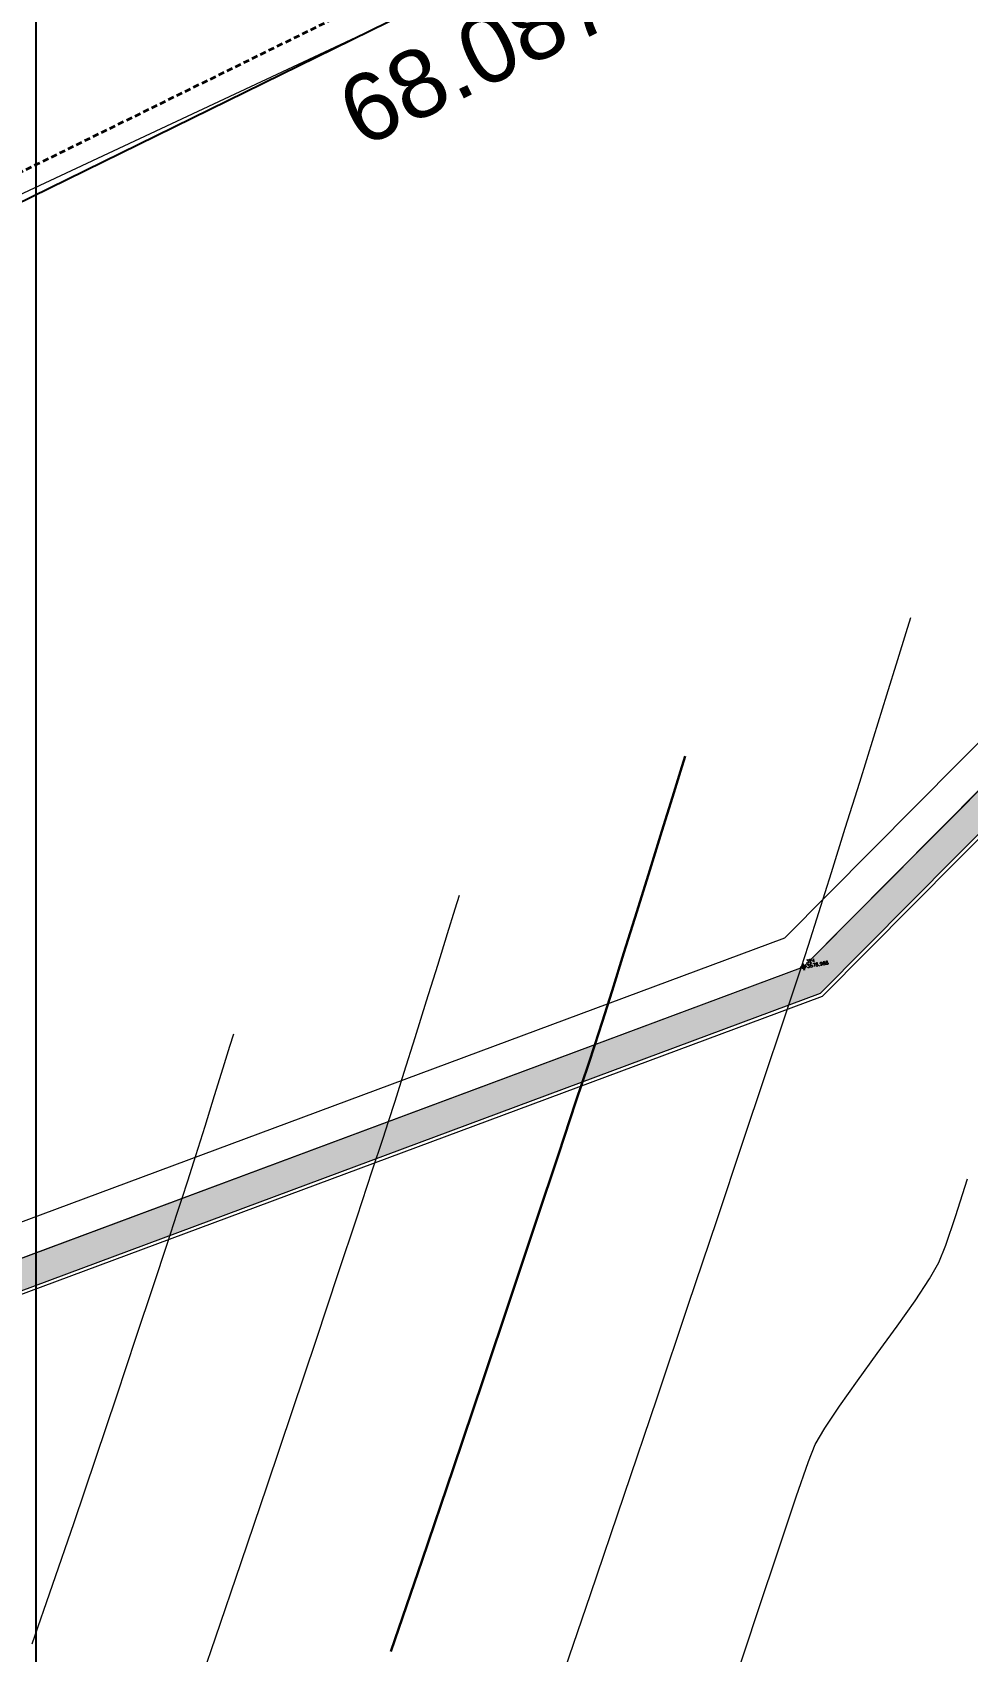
# Model space of a CAD drawing. Header units: millimetres. Extents: x 736950 to 740938, y 8500595 to 8502163.
# Drawn here: x 737999.89 to 738027.48, y 8501316.86 to 8501364.63 of the extents above; entities that cross this region are included whole.
import ezdxf

# ---------------------------------------------------------------- set-up
doc = ezdxf.new("R2010")
doc.units = ezdxf.units.MM
doc.linetypes.add('DASHED', pattern=[0.75, 0.5, -0.25])
for name, color, linetype, lineweight in [('camino', 22, 'Continuous', 5), ('CAMINO ACTUAL', 1, 'Continuous', 13), ('CONT-MJR', 80, 'Continuous', 30), ('CONT-MNR', 96, 'Continuous', 15), ('COTAS', 40, 'Continuous', 5), ('PERIMETRO', 7, 'Continuous', 35), ('pista', 251, 'Continuous', 5), ('saiwite', 5, 'Continuous', 5)]:
    doc.layers.add(name, color=color, linetype=linetype, lineweight=lineweight)
doc.layers.add('Cuadricula Coordenadas', color=5, linetype='Continuous')
doc.styles.add('5mm', font='arial.ttf', dxfattribs={"height": 3})
doc.styles.add('COTAS', font='arial.ttf')
doc.dimstyles.new('Copy of GenDist', dxfattribs={"dimtxt": 2, "dimasz": 2, "dimexe": 0.18, "dimexo": 0.0625, "dimgap": 1, "dimtad": 2, "dimdec": 3, "dimzin": 1, "dimdsep": 46, "dimtxsty": 'COTAS', "dimcen": 0.09, "dimadec": 3, "dimazin": 0, "dimtfac": 1, "dimtdec": 3, "dimtofl": 0, "dimtmove": 0, "dimatfit": 3, "dimfxl": 1, "dimtolj": 1, "dimtzin": 0, "dimarcsym": 0})

# ---------------------------------------------------------------- blocks, each defined once
blk = doc.blocks.new('*D157')
at = {"layer": 'COTAS', "color": 0, "lineweight": -2, "transparency": 16777216}
for p, q in [((738169.7117402977, 8501324.95614536), (738169.4360799836, 8501325.810938135)), ((737996.2726181126, 8501269.778691178), (738167.5878572729, 8501325.025780309)), ((737994.5895635025, 8501268.481364962), (737994.3139031883, 8501269.336157737))]:
    blk.add_line(p, q, dxfattribs=at)
at = {"layer": 'COTAS', "color": 0, "transparency": 16777216}
for points in [[(738167.4855496674, 8501325.34302511), (738167.6901648785, 8501324.708535507), (738169.4913260904, 8501325.639625942)], [(737996.1703105071, 8501270.09593598), (737996.3749257182, 8501269.461446375), (737994.3691492951, 8501269.164845545)]]:
    blk.add_solid(points, dxfattribs=at)
at = {"layer": 'Defpoints', "color": 0, "transparency": 16777216}
for p in [(738169.4913260904, 8501325.639625942), (738169.7309229737, 8501324.89666196), (737994.6087461784, 8501268.421881562)]:
    blk.add_point(p, dxfattribs=at)
at = {"layer": 'COTAS', "color": 0, "transparency": 16777216, "insert": (738081.3096925169, 8501299.326479118), "char_height": 2, "attachment_point": 5, "rotation": 17.873882615968956, "style": 'COTAS'}
blk.add_mtext('\\A1;184.003', dxfattribs=at)
blk = doc.blocks.new('*D167')
at = {"layer": 'COTAS', "color": 0, "lineweight": -2, "transparency": 16777216}
for p, q in [((738042.3434129194, 8501381.442067364), (738042.7459959169, 8501380.621982839)), ((738040.8713367279, 8501379.902223906), (737983.3422482074, 8501351.660948478)), ((737981.2236471139, 8501351.438113112), (737981.6262301118, 8501350.618028587))]:
    blk.add_line(p, q, dxfattribs=at)
at = {"layer": 'COTAS', "color": 0, "transparency": 16777216}
for points in [[(738040.7244468257, 8501380.201447012), (738041.0182266296, 8501379.6030008), (738042.6666753702, 8501380.783563318)], [(737983.1953583052, 8501351.960171584), (737983.4891381091, 8501351.361725371), (737981.5469095651, 8501350.779609066)]]:
    blk.add_solid(points, dxfattribs=at)
at = {"layer": 'Defpoints', "color": 0, "transparency": 16777216}
for p in [(738042.3158710627, 8501381.498171696), (737981.1961052571, 8501351.494217444), (737981.5469095651, 8501350.779609066)]:
    blk.add_point(p, dxfattribs=at)
at = {"layer": 'COTAS', "color": 0, "transparency": 16777216, "insert": (738012.9974502707, 8501363.967265455), "char_height": 2, "attachment_point": 5, "rotation": 26.14661883604077, "style": 'COTAS'}
blk.add_mtext('\\A1;68.087', dxfattribs=at)

msp = doc.modelspace()

# ---------------------------------------------------------------- hatches: boundary and pattern name
at = {"layer": 'pista'}
h = msp.add_hatch(dxfattribs=at)
h.set_pattern_fill('HONEY', color=256, scale=3, angle=9.94991650582834, style=0)
h.set_pattern_definition([(9.94991650582834, (1479841.21072825, -18.49207214638591), (0.4979252195647159, 0.4170677100899267), [0.375, -0.75]), (129.9499165058283, (1479841.21072825, -18.49207214638591), (-0.6101538418184378, 0.222682034283025), [0.3749999999999999, -0.7499999999999998]), (69.94991650582834, (1479841.21072825, -18.49207214638591), (-0.112228622253722, 0.6397497443729518), [-0.75, 0.375])])
h.paths.add_polyline_path([(737744.7999806425, 8501250.923935566), (737743.4751223363, 8501250.754223157), (737756.465848178, 8501242.026572531), (737763.5739612179, 8501242.006896213), (737770.002546867, 8501243.455222024), (737769.8468594846, 8501244.342704736), (737763.4750639071, 8501242.907173423), (737756.7405500773, 8501242.925815564)])
h.paths.add_polyline_path([(737794.2809870465, 8501256.017245878), (737809.7820272583, 8501263.709828075), (737823.391616501, 8501273.483615467), (737837.0791595323, 8501280.557800073), (737851.5530432165, 8501285.77819753), (737870.8510758049, 8501293.050216693, -0.9976846880626209), (737871.0089264096, 8501292.63424804), (737865.2748787645, 8501289.581801567, 0.7845063948290762), (737866.1540430214, 8501286.121818589), (737883.2588851704, 8501291.348365877), (737897.4188924351, 8501296.516943583), (737903.2981396064, 8501301.44146652, -0.5512150924587264), (737904.1219025984, 8501301.177325813), (737906.855912117, 8501297.98174819, 0.5618964424650519), (737910.2738656431, 8501298.536066804), (737914.22079628, 8501308.558674501), (737925.6412323939, 8501300.72656757, 0.340189525830376), (737928.7023693406, 8501300.894137181), (737936.9171069289, 8501306.117412793, -0.358727273887905), (737938.1716059428, 8501305.962964654), (737943.1732157968, 8501301.051021611, 0.3417074120720416), (737946.0555081918, 8501300.709858142), (737955.8779356404, 8501307.072689936), (737971.8320576148, 8501314.464803053), (737988.5677626224, 8501323.411181662), (738023.1375471824, 8501336.282937778), (738044.4246208373, 8501357.728329657), (738061.4456776979, 8501362.208386911), (738078.9085143938, 8501363.070318012), (738112.0997810266, 8501372.051506756), (738118.6561313582, 8501373.365123207), (738128.3493353954, 8501376.976906104), (738155.2251721952, 8501366.826195797), (738176.6167526407, 8501363.543890122), (738193.8053773039, 8501353.328603027), (738204.7313956148, 8501340.877429372), (738207.705198212, 8501335.751671141), (738214.35685511, 8501331.742925933), (738229.9282901662, 8501313.374534177), (738233.5603594936, 8501308.186787868), (738234.53883727, 8501308.358438132), (738230.6417003467, 8501313.924784988), (738214.9478837823, 8501332.43754055), (738208.3676942562, 8501336.403214611), (738205.4657963786, 8501341.405035153), (738194.387784551, 8501354.029418997), (738176.9261677533, 8501364.406946706), (738155.4549153853, 8501367.70147717), (738128.3514754312, 8501377.93815071), (738118.4090486554, 8501374.233504975), (738111.8936108743, 8501372.928085677), (738078.7671659255, 8501363.964436961), (738061.3074614278, 8501363.102660457), (738043.958527311, 8501358.536303693), (738022.6381405202, 8501337.057350922), (737988.196920163, 8501324.233464561), (737971.4304040315, 8501315.270615296), (737955.4419368334, 8501307.862588815), (737945.5806043665, 8501301.47455489, -0.3391433520832071), (737943.8038299843, 8501301.693147572), (737938.8116631231, 8501306.59581691, 0.3560082385246841), (737936.4342009705, 8501306.876887502), (737928.158540546, 8501301.61487459, -0.3502196171718997), (737926.1502499409, 8501301.468794718), (737914.5128481541, 8501309.44969617, 0.4302069892023044), (737913.4330382891, 8501309.014522241), (737909.4507249827, 8501298.90206584, -0.5704007069138802), (737907.5397775185, 8501298.566836312), (737904.9064502402, 8501301.644734057, 0.4931454261128044), (737902.7202336333, 8501302.131411942), (737896.9620044216, 8501297.308254998), (737882.9728831241, 8501292.20205278), (737866.0373022418, 8501287.027224885, -0.7384715771871906), (737865.6977918843, 8501288.787355538), (737871.5108758068, 8501291.881875956, 0.9119586051647783), (737870.5337161538, 8501293.892406015), (737851.2416702455, 8501286.62264278), (737836.7183275839, 8501281.384406622), (737822.9200107896, 8501274.252970394), (737809.3164408724, 8501264.483505804), (737793.8201376351, 8501256.79327439), (737778.9884914039, 8501246.402265295), (737769.846859484, 8501244.34270474), (737770.0025468671, 8501243.455222024), (737779.3594973255, 8501245.563292695)])
h.paths.add_polyline_path([(738260.5182952256, 8501271.251537092), (738234.538837269, 8501308.358438132), (738233.56035949, 8501308.186787868), (738259.6897886079, 8501270.86568047), (738269.3749442189, 8501234.589470252), (738274.5057655985, 8501215.583008338), (738279.7983711922, 8501189.602392923), (738280.7089290785, 8501189.641305126), (738275.382018582, 8501215.790318219), (738270.2441657205, 8501234.822827347)])

# ---------------------------------------------------------------- linework, layer by layer
at = {"linetype": 'Continuous', "extrusion": (-0.172787269436437, 0.9849591664230046, 0), "elevation": 8245948.945062787}
msp.add_lwpolyline([(-2195845.079162655, 0), (-2195844.879162655, 0)], dxfattribs=at)
at = {"linetype": 'Continuous', "extrusion": (0.9849591664230046, 0.172787269436437, 0), "elevation": 2195844.979162654}
msp.add_lwpolyline([(8245949.045062786, 0), (8245948.845062787, 0)], dxfattribs=at)
at = {"linetype": 'Continuous'}
msp.add_circle((738022.638140521, 8501337.057350922), 0.05, dxfattribs=at)
at = {"layer": 'camino'}
for p, q in [((738022.083244231, 8501337.91780997), (738043.4406456156, 8501359.434052626)), ((738022.638140521, 8501337.057350922), (738043.9585273108, 8501358.536303693)), ((738023.1930368112, 8501336.196891872), (738044.4764090059, 8501357.638554761)), ((737987.7848729874, 8501325.147112222), (738022.083244231, 8501337.91780997)), ((737988.1969201654, 8501324.23346456), (738022.638140521, 8501337.057350922)), ((737988.6089673436, 8501323.319816899), (738023.1930368112, 8501336.196891872))]:
    msp.add_line(p, q, dxfattribs=at)
at = {"layer": 'CAMINO ACTUAL'}
for points in [[(737988.1969201654, 8501324.23346456), (738022.638140521, 8501337.057350922), (738043.9585273108, 8501358.536303693), (738061.3074614247, 8501363.102660459), (738078.7671659256, 8501363.964436961), (738111.8936108851, 8501372.92808568), (738118.4090486645, 8501374.233504977), (738128.3514754305, 8501377.93815071), (738155.454915393, 8501367.70147717), (738176.9261677564, 8501364.406946704), (738194.3877845515, 8501354.029418996), (738205.4657963796, 8501341.405035151), (738208.3676942562, 8501336.40321461), (738214.9478837845, 8501332.437540548), (738230.6417003514, 8501313.924784983), (738260.5182952263, 8501271.25153709), (738270.2441656903, 8501234.822827455), (738275.3820185816, 8501215.79031822), (738280.7089290787, 8501189.641305126)], [(737988.5677626258, 8501323.411181664), (738023.1375471818, 8501336.282937778), (738044.4246208366, 8501357.728329655), (738061.4456777014, 8501362.208386911), (738078.9085143864, 8501363.070318013), (738112.0997810143, 8501372.051506754), (738118.6561313678, 8501373.365123209), (738128.349335396, 8501376.976906104), (738155.2251721928, 8501366.826195799), (738176.6167526424, 8501363.54389012), (738193.8053773035, 8501353.328603027), (738204.7313956139, 8501340.877429372), (738207.7051982115, 8501335.751671143), (738214.356855111, 8501331.742925936), (738229.9282901693, 8501313.374534167), (738259.6897886079, 8501270.86568047), (738269.3749442361, 8501234.589470183), (738274.5057655985, 8501215.583008338), (738279.7983711922, 8501189.602392923)]]:
    msp.add_lwpolyline(points, dxfattribs=at)
at = {"layer": 'CONT-MJR', "extrusion": (0.9547271782639756, -0.2974827979633565, 0), "elevation": -1824396.445214778}
msp.add_lwpolyline([(8336011.013487913, 3580.00000000001), (8336011.475714248, 3580.00000000001)], dxfattribs=at)
at = {"layer": 'CONT-MJR', "extrusion": (0.95495495227031, -0.2967508030897474, 0), "elevation": -1818005.404296307}
msp.add_lwpolyline([(8337406.372245993, 3580.00000000001), (8337407.17227206, 3580.00000000001)], dxfattribs=at)
at = {"layer": 'CONT-MJR', "elevation": 3580}
for points in [[(738018.4610443866, 8501341.065616697), (738018.7725626299, 8501342.06801277)], [(738017.7188548159, 8501338.682729287), (738018.1012104056, 8501339.909095004)], [(738016.69459968, 8501335.427383976), (738016.9897553247, 8501336.357592177)], [(738016.2905358438, 8501334.191537967), (738016.4800989409, 8501334.764458142)], [(738012.2985865448, 8501322.253212323), (738013.1817653332, 8501324.875218447)]]:
    msp.add_lwpolyline(points, dxfattribs=at)
at = {"layer": 'CONT-MJR', "extrusion": (0.9548503985623907, -0.2970870518303408, 0), "elevation": -1820941.132113637}
msp.add_lwpolyline([(8336763.422399749, 3580), (8336764.633606966, 3580)], dxfattribs=at)
at = {"layer": 'CONT-MJR', "extrusion": (0.9544002348017889, -0.298530051770823, 0), "elevation": -1833540.792913559}
msp.add_lwpolyline([(8333998.832911689, 3580.000000000003), (8334000.102743877, 3580.000000000003)], dxfattribs=at)
at = {"layer": 'CONT-MJR', "extrusion": (0.9539567599506964, -0.2999441617107584, 0), "elevation": -1845889.910863623}
msp.add_lwpolyline([(8331271.174260151, 3580.000000000013), (8331272.341198755, 3580.000000000013)], dxfattribs=at)
at = {"layer": 'CONT-MJR', "extrusion": (0.9514341213894292, -0.3078524202534799, 0), "elevation": -1914982.421309635}
msp.add_lwpolyline([(8315660.131845062, 3580.000000000013), (8315660.828609896, 3580.000000000013)], dxfattribs=at)
at = {"layer": 'CONT-MJR', "extrusion": (0.9491833156627726, -0.314723741188086, 0), "elevation": -1975058.952187071}
msp.add_lwpolyline([(8301594.660083524, 3580), (8301595.8234965, 3580)], dxfattribs=at)
at = {"layer": 'CONT-MJR', "extrusion": (0.9489672826850898, -0.3153745335205064, 0), "elevation": -1980750.990353323}
msp.add_lwpolyline([(8300236.743288806, 3580.000000000003), (8300238.386887207, 3580.000000000003)], dxfattribs=at)
at = {"layer": 'CONT-MJR', "extrusion": (0.9487204293595287, -0.3161163502824101, 0), "elevation": -1987239.602136236}
msp.add_lwpolyline([(8298683.589504641, 3580.000000000004), (8298685.633528275, 3580.000000000004)], dxfattribs=at)
at = {"layer": 'CONT-MJR', "extrusion": (0.9484329402854185, -0.3169778506166574, 0), "elevation": -1994775.671598116}
msp.add_lwpolyline([(8296872.985405046, 3580.00000000001), (8296875.350094911, 3580.00000000001)], dxfattribs=at)
at = {"layer": 'CONT-MJR', "extrusion": (0.9480928077414522, -0.3179937545124586, 0), "elevation": -2003663.225750777}
msp.add_lwpolyline([(8294728.553017356, 3580), (8294731.158616149, 3580)], dxfattribs=at)
at = {"layer": 'CONT-MJR', "extrusion": (0.9471814308372083, -0.3206982024851071, 0), "elevation": -2027327.22040117}
msp.add_lwpolyline([(8288970.945219277, 3580), (8288973.793374452, 3580)], dxfattribs=at)
at = {"layer": 'CONT-MJR', "extrusion": (0.9465505214016271, -0.322555592781009, 0), "elevation": -2043583.107192389}
msp.add_lwpolyline([(8284975.30787084, 3580.000000000013), (8284978.15768195, 3580.000000000013)], dxfattribs=at)
at = {"layer": 'CONT-MNR', "extrusion": (0.9546734984468335, -0.2976550207258126, 0), "elevation": -1825895.048997158}
msp.add_lwpolyline([(8335687.65227632, 3579.000000000003), (8335688.121589716, 3579.000000000003)], dxfattribs=at)
at = {"layer": 'CONT-MNR'}
for points, elevation in [([(738025.4213156647, 8501346.132715875), (738025.6666793391, 8501346.921611112)], 3579), ([(738024.7106057804, 8501343.848341504), (738025.0945388102, 8501345.08196112)], 3579), ([(738024.2937735803, 8501342.510851683), (738024.7106057804, 8501343.848341504)], 3579), ([(738023.4584396906, 8501339.840240045), (738023.8682992154, 8501341.14848631)], 3579), ([(738022.7825931802, 8501337.70208346), (738023.0884520102, 8501338.665107543)], 3579), ([(738005.7178645642, 8501334.721490765), (738005.8296805148, 8501335.080600657)], 3582), ([(738010.8605154436, 8501333.956676256), (738011.1797807912, 8501334.974005226)], 3581), ([(738010.5893394535, 8501333.100197656), (738010.8605154436, 8501333.956676256)], 3581), ([(738004.9844755654, 8501332.365059197), (738005.2640296338, 8501333.261668857)], 3582), ([(738020.0880225236, 8501329.610891353), (738020.8494802482, 8501331.884059466)], 3579), ([(738009.4677197438, 8501329.690153958), (738009.9158034534, 8501331.045450963)], 3581), ([(738027.1221131727, 8501329.698140746), (738027.4773773547, 8501330.805597344)], 3578), ([(738004.3100564121, 8501330.233049536), (738004.4762564991, 8501330.748698357)], 3582), ([(738026.6317096454, 8501328.33974551), (738026.8320748938, 8501328.847829243)], 3578), ([(738002.9546202736, 8501326.135259915), (738003.4608398286, 8501327.66037798)], 3582), ([(738002.3788326022, 8501324.40903679), (738002.9546202736, 8501326.135259915)], 3582), ([(738007.5620979142, 8501323.968131), (738008.2681656668, 8501326.079956448)], 3581), ([(738017.3468010841, 8501321.476627773), (738018.315353798, 8501324.341351604)], 3579), ([(738006.8154380957, 8501321.74720446), (738007.5620979142, 8501323.968131)], 3581), ([(738022.9786535861, 8501322.971094294), (738023.262938802, 8501323.452849403)], 3578), ([(738022.4207457793, 8501321.426432058), (738022.7837349985, 8501322.469175508)], 3578), ([(738016.3518749947, 8501318.546366505), (738017.3468010841, 8501321.476627773)], 3579), ([(738021.2884465313, 8501318.045105116), (738021.9141586996, 8501319.924522435)], 3578), ([(738005.2911474903, 8501317.264198218), (738006.0508875186, 8501319.488714358)], 3581)]:
    msp.add_lwpolyline(points, dxfattribs=dict(at, elevation=elevation))
at = {"layer": 'CONT-MNR', "extrusion": (0.9548888961826891, -0.2969632905714202, 0), "elevation": -1819855.441943048}
msp.add_lwpolyline([(8337006.381980523, 3579.000000000013), (8337007.4823753, 3579.000000000013)], dxfattribs=at)
at = {"layer": 'CONT-MNR', "extrusion": (0.9545327858587855, -0.2981059555270009, 0), "elevation": -1829832.447292598}
msp.add_lwpolyline([(8334818.160461649, 3579.00000000001), (8334819.587720506, 3579.00000000001)], dxfattribs=at)
at = {"layer": 'CONT-MNR', "extrusion": (0.9538402855735402, -0.3003143513337108, 0), "elevation": -1849117.853231038}
msp.add_lwpolyline([(8330558.22516133, 3579.000000000013), (8330559.457162663, 3579.000000000013)], dxfattribs=at)
at = {"layer": 'CONT-MNR', "extrusion": (0.9547556745918218, -0.2973913277732144, 0), "elevation": -1823602.934294522}
msp.add_lwpolyline([(8336179.906527624, 3581), (8336180.334715306, 3581)], dxfattribs=at)
at = {"layer": 'CONT-MNR', "extrusion": (0.9549619576649714, -0.2967282585341099, 0), "elevation": -1817813.718608267}
msp.add_lwpolyline([(8337443.482729254, 3581.000000000003), (8337444.235519785, 3581.000000000003)], dxfattribs=at)
at = {"layer": 'CONT-MNR', "extrusion": (0.95492460572448, -0.2968484417711278, 0), "elevation": -1818863.003119464}
msp.add_lwpolyline([(8337213.659046225, 3581.000000000013), (8337214.637944033, 3581.000000000013)], dxfattribs=at)
at = {"layer": 'CONT-MNR', "extrusion": (0.9514085305991172, -0.3079314987188362, 0), "elevation": -1915668.488581857}
msp.add_lwpolyline([(8315504.966560503, 3579), (8315505.672798663, 3579)], dxfattribs=at)
at = {"layer": 'CONT-MNR', "extrusion": (0.954782935963539, -0.2973037927656568, 0), "elevation": -1822838.649391341}
msp.add_lwpolyline([(8336344.224568582, 3581), (8336345.331078166, 3581)], dxfattribs=at)
at = {"layer": 'CONT-MNR', "extrusion": (0.94914150337265, -0.3148498159051482, 0), "elevation": -1976156.551913133}
msp.add_lwpolyline([(8301337.485193534, 3579), (8301338.078247905, 3579)], dxfattribs=at)
at = {"layer": 'CONT-MNR', "extrusion": (0.9545347555009766, -0.2980996486758932, 0), "elevation": -1829787.647977996}
msp.add_lwpolyline([(8334820.574255515, 3581), (8334821.709881976, 3581)], dxfattribs=at)
at = {"layer": 'CONT-MNR', "extrusion": (0.9488570319554611, -0.3157060862711915, 0), "elevation": -1983645.940673721}
msp.add_lwpolyline([(8299549.896748271, 3579), (8299551.044652783, 3579)], dxfattribs=at)
at = {"layer": 'CONT-MNR', "extrusion": (0.9486485268101239, -0.3163320606277237, 0), "elevation": -1989121.440004383}
msp.add_lwpolyline([(8298237.673872241, 3579.00000000001), (8298239.307436286, 3579.00000000001)], dxfattribs=at)
at = {"layer": 'CONT-MNR', "extrusion": (0.9549632930685771, -0.2967239607642416, 0), "elevation": -1817781.339707929}
msp.add_lwpolyline([(8337445.910258554, 3582.000000000013), (8337446.580784493, 3582.000000000013)], dxfattribs=at)
at = {"layer": 'CONT-MNR', "extrusion": (0.9548831971063775, -0.2969816153971541, 0), "elevation": -1820030.859082021}
msp.add_lwpolyline([(8336954.28005227, 3582), (8336955.138266399, 3582)], dxfattribs=at)
at = {"layer": 'CONT-MNR', "extrusion": (0.9484406694444011, -0.3169547231764445, 0), "elevation": -1994568.305398179}
msp.add_lwpolyline([(8296928.097331856, 3579.000000000013), (8296930.14736527, 3579.000000000013)], dxfattribs=at)
at = {"layer": 'CONT-MNR', "extrusion": (0.9515940721566593, -0.307357644831403, 0), "elevation": -1910663.217599737}
msp.add_lwpolyline([(8316650.748139083, 3581.000000000003), (8316651.380177301, 3581.000000000003)], dxfattribs=at)
at = {"layer": 'CONT-MNR', "extrusion": (0.9542916038660529, -0.2988771232308628, 0), "elevation": -1836581.800601991}
msp.add_lwpolyline([(8333321.99091573, 3582), (8333322.904340823, 3582)], dxfattribs=at)
at = {"layer": 'CONT-MNR', "extrusion": (0.949735757414947, -0.3130526969816055, 0), "elevation": -1960450.20512306}
msp.add_lwpolyline([(8305055.084957374, 3581), (8305055.604319807, 3581)], dxfattribs=at)
at = {"layer": 'CONT-MNR', "extrusion": (0.9496665287844619, -0.3132626439690358, 0), "elevation": -1962286.125604438}
msp.add_lwpolyline([(8304620.481480951, 3581.000000000003), (8304621.492410344, 3581.000000000003)], dxfattribs=at)
at = {"layer": 'CONT-MNR', "extrusion": (0.9535632102646683, -0.3011929680947748, 0), "elevation": -1856807.123386989}
msp.add_lwpolyline([(8328837.998921467, 3582.000000000003), (8328838.779873305, 3582.000000000003)], dxfattribs=at)
at = {"layer": 'CONT-MNR', "extrusion": (0.9498075829530541, -0.3128347093352611, 0), "elevation": -1958549.082475504}
msp.add_lwpolyline([(8305500.816719488, 3582.000000000013), (8305501.284363173, 3582.000000000013)], dxfattribs=at)
at = {"layer": 'CONT-MNR', "extrusion": (0.949717207405721, -0.3131089681843668, 0), "elevation": -1960947.344929503}
msp.add_lwpolyline([(8304933.977658806, 3582), (8304934.908559348, 3582)], dxfattribs=at)
at = {"layer": 'CONT-MNR', "extrusion": (0.9491723771722673, -0.3147567289402203, 0), "elevation": -1975352.52406405}
msp.add_lwpolyline([(8301518.988194279, 3581.000000000013), (8301520.757114994, 3581.000000000013)], dxfattribs=at)
at = {"layer": 'CONT-MNR', "extrusion": (0.9479602585801608, -0.3183886746613874, 0), "elevation": -2007113.354192122}
msp.add_lwpolyline([(8293897.178510099, 3579), (8293899.853914716, 3579)], dxfattribs=at)
at = {"layer": 'CONT-MNR', "extrusion": (0.9464560016071097, -0.3228328313878294, 0), "elevation": -2045998.137939383}
msp.add_lwpolyline([(8284393.001502571, 3578), (8284393.899918875, 3578)], dxfattribs=at)
at = {"layer": 'CONT-MNR', "extrusion": (0.9494483168221468, -0.3139233882392204, 0), "elevation": -1968069.439974364}
msp.add_lwpolyline([(8303247.784858542, 3582), (8303249.095522595, 3582)], dxfattribs=at)
at = {"layer": 'CONT-MNR', "extrusion": (0.9488239020797959, -0.3158056409281979, 0), "elevation": -1984526.84665215}
msp.add_lwpolyline([(8299328.558175379, 3581.000000000003), (8299330.593523377, 3581.000000000003)], dxfattribs=at)
at = {"layer": 'CONT-MNR', "extrusion": (0.8680134940863413, -0.4965406066818918, 0), "elevation": -3580637.656100132}
msp.add_lwpolyline([(7745727.350260391, 3578), (7745727.908014237, 3578)], dxfattribs=at)
at = {"layer": 'CONT-MNR', "extrusion": (0.8327473793536404, -0.5536531424815038, 0), "elevation": -4092197.369700566}
msp.add_lwpolyline([(7488068.328719817, 3578.000000000013), (7488069.103331644, 3578.000000000013)], dxfattribs=at)
at = {"layer": 'CONT-MNR', "extrusion": (0.9476664790491556, -0.3192620310756926, 0), "elevation": -2014754.857668018}
msp.add_lwpolyline([(8292041.332154478, 3579.000000000013), (8292044.216462992, 3579.000000000013)], dxfattribs=at)
at = {"layer": 'CONT-MNR', "extrusion": (0.8172159172147127, -0.5763316273213852, 0), "elevation": -4296457.211689534}
msp.add_lwpolyline([(7372766.676322195, 3578.00000000001), (7372767.596790367, 3578.00000000001)], dxfattribs=at)
at = {"layer": 'CONT-MNR', "extrusion": (0.8106855232747469, -0.5854818377650584, 0), "elevation": -4379065.734403294}
msp.add_lwpolyline([(7324001.759449313, 3578.00000000001), (7324002.753217745, 3578.00000000001)], dxfattribs=at)
at = {"layer": 'CONT-MNR', "extrusion": (0.8100672024095128, -0.5863370426473373, 0), "elevation": -4386792.445748609}
msp.add_lwpolyline([(7319375.380733129, 3578), (7319376.3748399, 3578)], dxfattribs=at)
at = {"layer": 'CONT-MNR', "extrusion": (0.8152356054390232, -0.5791294394386022, 0), "elevation": -4321703.862830238}
msp.add_lwpolyline([(7357993.346564603, 3578.00000000001), (7357994.268016092, 3578.00000000001)], dxfattribs=at)
at = {"layer": 'CONT-MNR', "extrusion": (0.9480278980556354, -0.3181872161294571, 0), "elevation": -2005365.903160088}
msp.add_lwpolyline([(8294313.683588385, 3582), (8294315.632605876, 3582)], dxfattribs=at)
at = {"layer": 'CONT-MNR', "extrusion": (0.8289421125979742, -0.559334402626557, 0), "elevation": -4143304.112307722}
msp.add_lwpolyline([(7459906.823784076, 3578.000000000004), (7459907.599898586, 3578.000000000004)], dxfattribs=at)
at = {"layer": 'CONT-MNR', "extrusion": (0.9321752459816571, -0.3620073352558442, 0), "elevation": -2389574.523248621}
msp.add_lwpolyline([(8191892.025171081, 3578), (8191892.563609306, 3578)], dxfattribs=at)
at = {"layer": 'CONT-MNR', "extrusion": (0.947253864446012, -0.3204841903933737, 0), "elevation": -2025464.460457861}
msp.add_lwpolyline([(8289426.550408571, 3582.000000000004), (8289428.545246098, 3582.000000000004)], dxfattribs=at)
at = {"layer": 'CONT-MNR', "extrusion": (0.9471983235441056, -0.3206483055860986, 0), "elevation": -2026895.595136278}
msp.add_lwpolyline([(8289075.95735245, 3581.000000000012), (8289078.341742336, 3581.000000000012)], dxfattribs=at)
at = {"layer": 'CONT-MNR', "extrusion": (0.94755102732746, -0.3196045221999766, 0), "elevation": -2017746.869594883}
msp.add_lwpolyline([(8291309.569368446, 3578.000000000013), (8291311.154411976, 3578.000000000013)], dxfattribs=at)
at = {"layer": 'CONT-MNR', "extrusion": (0.946207026757711, -0.3235618372341409, 0), "elevation": -2052401.090551218}
msp.add_lwpolyline([(8282796.397152609, 3582.00000000001), (8282798.354342608, 3582.00000000001)], dxfattribs=at)
at = {"layer": 'CONT-MNR', "extrusion": (0.9447178399534695, -0.3278844352415208, 0), "elevation": -2090247.894927156}
msp.add_lwpolyline([(8273324.588683821, 3582.000000000013), (8273326.424778162, 3582.000000000013)], dxfattribs=at)
at = {"layer": 'CONT-MNR', "extrusion": (0.9464001105336826, -0.3229966420596867, 0), "elevation": -2047438.58656596}
msp.add_lwpolyline([(8284022.519488542, 3579.000000000004), (8284025.615404077, 3579.000000000004)], dxfattribs=at)
at = {"layer": 'CONT-MNR', "extrusion": (0.949300004985207, -0.3143715962600406, 0), "elevation": -1971969.311352504}
msp.add_lwpolyline([(8302311.901679296, 3578.000000000004), (8302314.193121952, 3578.000000000004)], dxfattribs=at)
at = {"layer": 'CONT-MNR', "extrusion": (0.9451615162124565, -0.3266032888244857, 0), "elevation": -2079023.977873742}
msp.add_lwpolyline([(8276150.628541589, 3581.00000000001), (8276152.870491366, 3581.00000000001)], dxfattribs=at)
at = {"layer": 'Cuadricula Coordenadas', "color": 8}
msp.add_line((738000, 8500595.507225098), (738000, 8502130.641312933), dxfattribs=at)
at = {"layer": 'PERIMETRO', "linetype": 'DASHED', "ltscale": 0.35}
msp.add_lwpolyline([(738505.2945807902, 8501473.002765065), (738158.5425738312, 8501412.173509907), (738158.5425738312, 8501412.173509907), (738158.5425738312, 8501412.173509907), (738158.5425738312, 8501412.173509907), (738042.3158710625, 8501381.498171696), (737981.1961052574, 8501351.494217444), (737950.6537477591, 8501343.089650117), (737921.3905846927, 8501338.747753197), (737870.7162104911, 8501338.053293455), (737782.1367684584, 8501322.717628885), (737738.6411665253, 8501340.79069492), (737735.1536829113, 8501350.925961591), (737703.608889051, 8501372.260051185), (737683.200969866, 8501281.329551859)], dxfattribs=at)
at = {"layer": 'saiwite'}
msp.add_line((737986.426341859, 8501353.713539127), (738024.9397739356, 8501371.757006472), dxfattribs=at)

# ---------------------------------------------------------------- texts
at = {"color": 2, "insert": (738022.7038068565, 8501337.26177189), "char_height": 0.1, "width": 0.4, "attachment_point": 1, "rotation": 9.94991650582834, "style": '5mm'}
msp.add_mtext('\\Ftxt.shx;\\W1.0000000000;\\T1.0000000000;\\o\\l324', dxfattribs=at)
at = {"color": 1, "insert": (738022.7279970744, 8501337.123877605), "char_height": 0.1, "width": 0.8333333333333334, "attachment_point": 1, "rotation": 9.94991650582834, "style": '5mm'}
msp.add_mtext('\\Ftxt.shx;\\W1.0000000000;\\T1.0000000000;\\o\\l3578.988', dxfattribs=at)

# ---------------------------------------------------------------- dimensions: what is measured, and where the dimension line sits
at = {"layer": 'COTAS'}
for p1, p2, distance, picture, middle in [((738042.3158710625, 8501381.498171696), (737981.1961052574, 8501351.494217444), 0.7960708493863636, '*D167', (738012.9974502707, 8501363.967265455)), ((737994.6087461784, 8501268.421881562), (738169.7309229737, 8501324.89666196), 0.7806421370546339, '*D157', (738081.3096925169, 8501299.326479118))]:
    dim = msp.add_aligned_dim(p1=p1, p2=p2, distance=distance, dimstyle='Copy of GenDist', dxfattribs=at)
    dim.commit()
    dim.dimension.update_dxf_attribs({"geometry": picture, "text_midpoint": middle})

doc.saveas('drawing.dxf')
